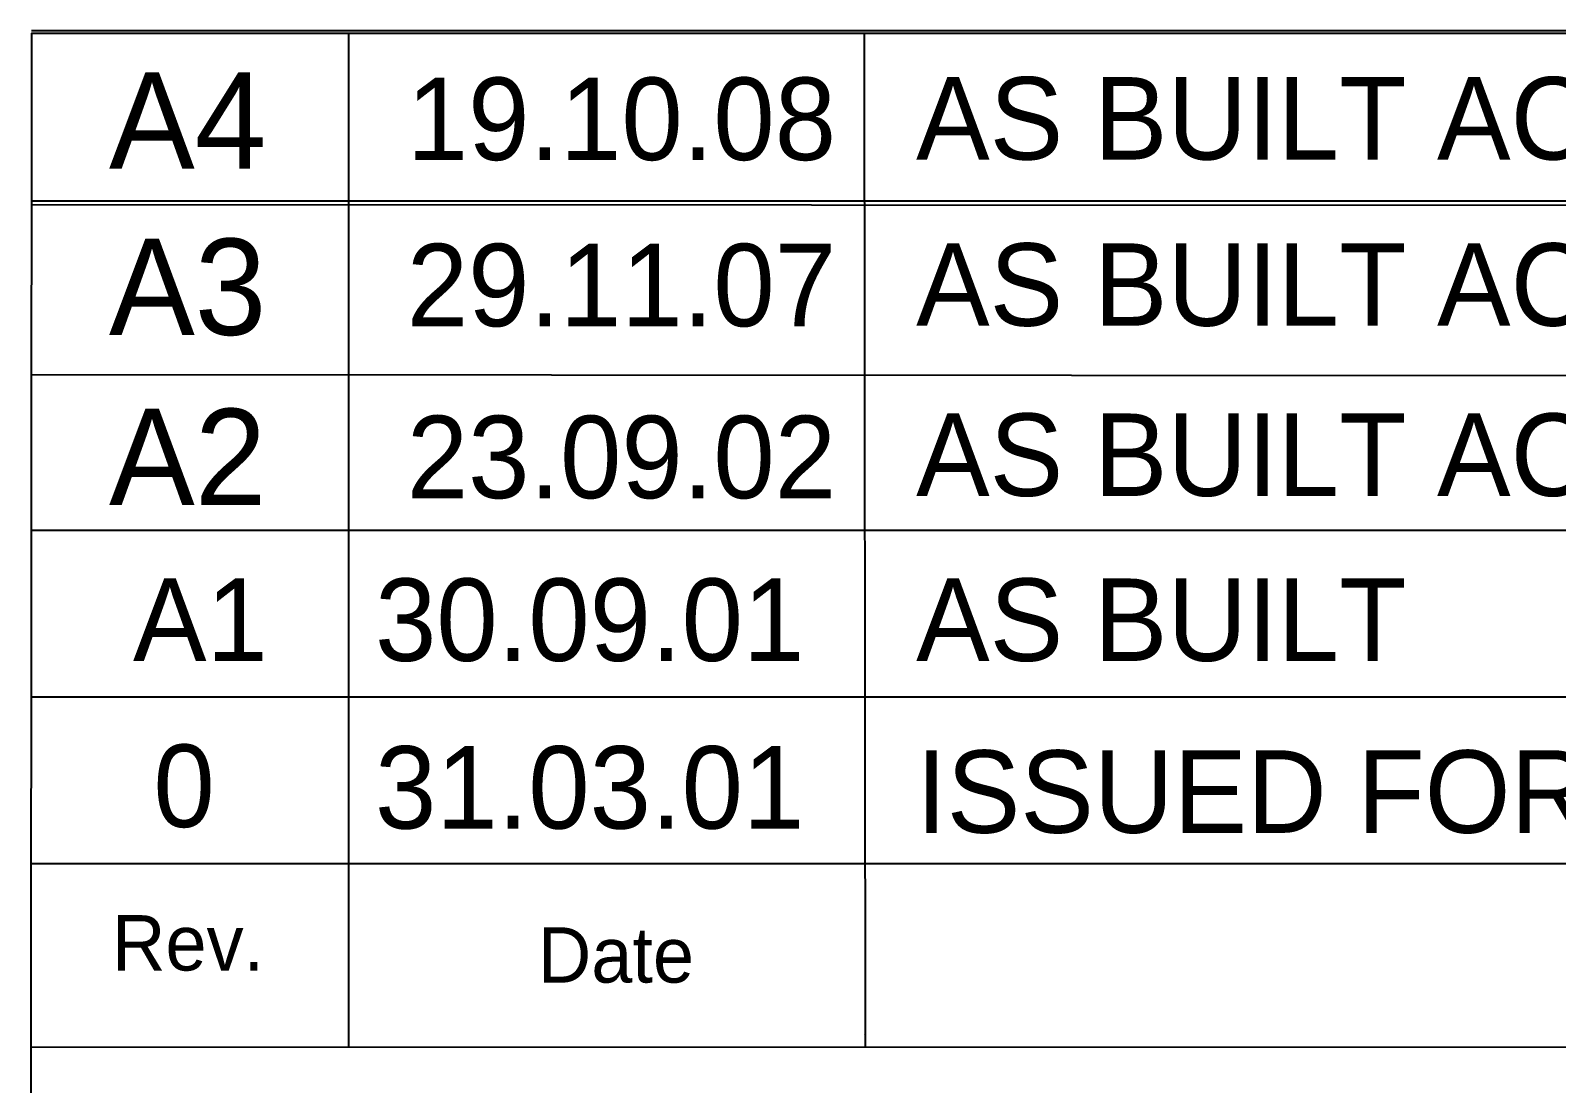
# Model space of a CAD drawing. Extents: x 0 to 841, y 0 to 594.
# Drawn here: x 648.8 to 704.3, y 119.2 to 157.5 of the extents above; entities that cross this region are included whole.
import ezdxf

# ---------------------------------------------------------------- set-up
doc = ezdxf.new("R2010")
doc.units = 0
for name, color, linetype in [('01-LIN-025-A', 7, 'Continuous'), ('02-LIN-025-B', 7, 'Continuous'), ('12-LIN-100-A', 7, 'Continuous')]:
    doc.layers.add(name, color=color, linetype=linetype)

msp = doc.modelspace()

# ---------------------------------------------------------------- linework, layer by layer
at = {"layer": '01-LIN-025-A'}
for p, q in [((648.825, 157.463), (829.269, 157.463)), ((660.347, 157.367), (660.347, 120.464)), ((679.106, 157.363), (679.143, 120.469)), ((648.825, 151.274), (829.269, 151.274)), ((648.827, 151.137), (829.268, 151.041)), ((648.827, 144.949), (829.268, 144.852)), ((648.828, 139.29), (829.27, 139.285)), ((648.817, 133.231), (829.275, 133.231)), ((648.813, 127.167), (829.263, 127.167)), ((679.113, 120.967), (679.113, 120.967)), ((679.122, 120.947), (679.122, 120.947))]:
    msp.add_line(p, q, dxfattribs=at)
for points in [[(648.784, 84.124), (648.838, 157.37), (829.263, 157.37)], [(829.257, 120.491), (648.808, 120.475)]]:
    msp.add_lwpolyline(points, dxfattribs=at)

# ---------------------------------------------------------------- texts
for s, p in [('Rev.', (651.75, 123.28)), ('Date', (667.239, 122.84))]:
    msp.add_text(s, height=2.0125, dxfattribs=at).set_placement(p)
at = {"layer": '02-LIN-025-B'}
for s, p in [('AS BUILT ACC TO M.O051C.7I.V.0007', (681, 152.77)), ('AS BUILT ACC TO M5: 40475778', (681, 146.725)), ('AS BUILT ACC TO SEM H89', (681, 140.536)), ('A1', (652.512, 134.536)), ('30.09.01', (661.317, 134.536)), ('AS BUILT', (681, 134.536)), ('0', (653.256, 128.496)), ('31.03.01', (661.316, 128.44)), ('ISSUED FOR CONSTRUCTION', (681, 128.286))]:
    msp.add_text(s, height=3, dxfattribs=at).set_placement(p)
at = {"layer": '12-LIN-100-A'}
for s, height, p in [('A4', 3.5, (651.638, 152.439)), ('19.10.08', 3, (662.472, 152.752)), ('A3', 3.5, (651.638, 146.394)), ('29.11.07', 3, (662.472, 146.707)), ('A2', 3.5, (651.638, 140.206)), ('23.09.02', 3, (662.472, 140.455))]:
    msp.add_text(s, height=height, dxfattribs=at).set_placement(p)

doc.saveas('drawing.dxf')
